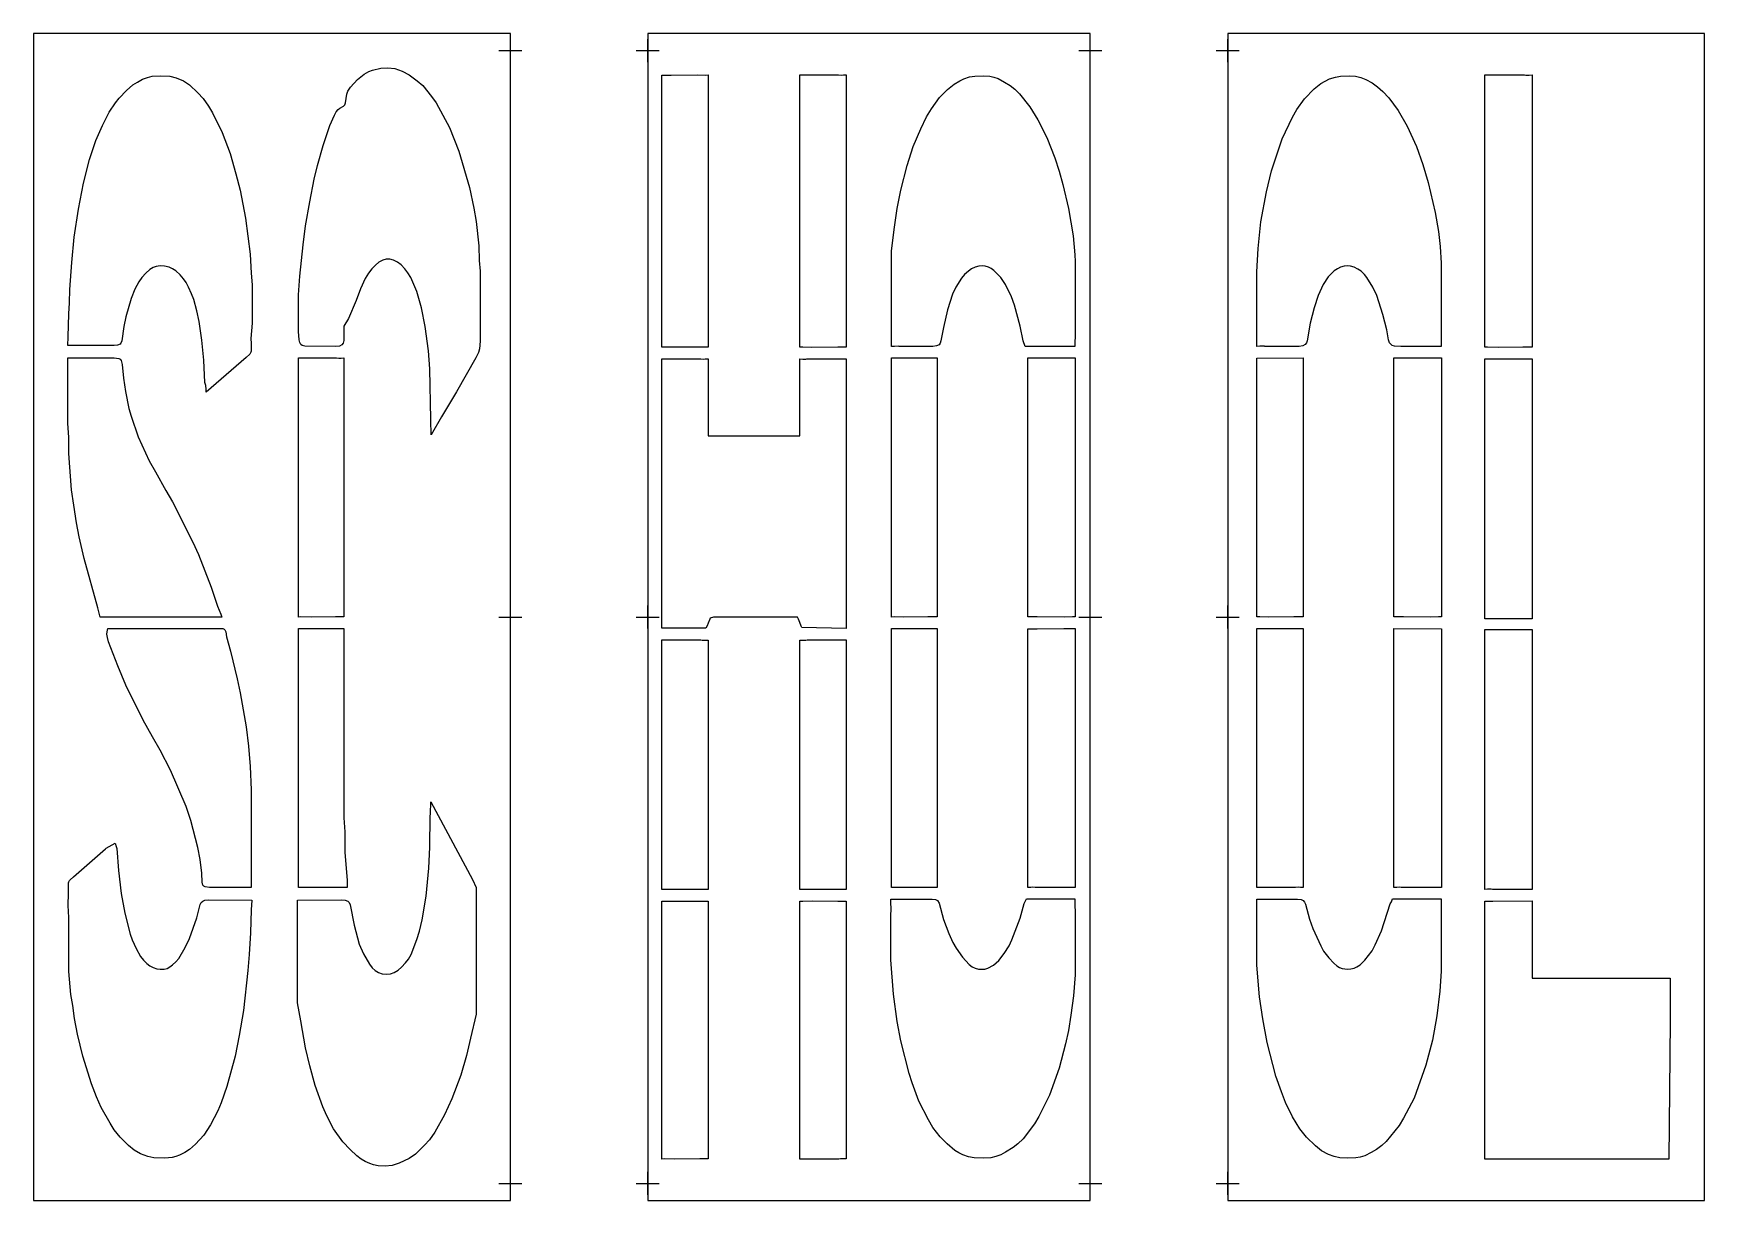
# Model space of a CAD drawing. Header units: inches. Extents: x 0 to 146, y 0 to 102.
import ezdxf

# ---------------------------------------------------------------- set-up
doc = ezdxf.new("R2010")
doc.units = ezdxf.units.IN
doc.header["$MEASUREMENT"] = 0
doc.layers.add('CUT', color=1, linetype='Continuous')
doc.layers.add('REG', color=5, linetype='Continuous')

msp = doc.modelspace()

# ---------------------------------------------------------------- linework, layer by layer
at = {"layer": 'CUT'}
for points in [[(3.57, 84.2), (3.94, 86.64), (4.37, 88.91), (4.91, 90.98), (5.46, 92.63), (6.03, 93.95), (6.63, 95.11), (7.16, 95.93), (7.5, 96.33), (8.14, 97.01), (8.69, 97.51), (9.08, 97.75), (9.54, 97.99), (9.98, 98.15), (10.37, 98.25), (11.06, 98.29), (11.92, 98.26), (12.48, 98.12), (13.11, 97.85), (13.64, 97.5), (14.36, 96.82), (14.82, 96.31), (15.29, 95.65), (15.64, 95.05), (16.48, 93.33), (17.18, 91.5), (17.69, 89.74), (18.05, 88.29), (18.52, 85.86), (18.94, 82.72), (19.02, 81.05), (19.11, 80.03), (19.11, 76.67), (18.99, 75.33), (19.02, 74.91), (19.02, 74.22), (19, 74.14), (18.98, 74.08), (18.95, 74.03), (18.91, 73.97), (18.59, 73.69), (15.1, 70.66), (15.09, 70.91), (15.05, 71.22), (14.98, 71.48), (14.89, 73.44), (14.72, 75.2), (14.48, 76.81), (14.27, 77.76), (14.01, 78.75), (13.82, 79.24), (13.56, 79.82), (13.34, 80.23), (13.11, 80.56), (12.81, 80.9), (12.43, 81.25), (12.16, 81.44), (11.85, 81.58), (11.46, 81.66), (11.06, 81.68), (10.73, 81.63), (10.47, 81.53), (10.18, 81.36), (9.83, 81.05), (9.48, 80.67), (9.2, 80.3), (8.85, 79.64), (8.53, 78.83), (8.08, 77.23), (7.9, 76.39), (7.72, 75.12), (7.65, 74.94), (7.57, 74.85), (7.36, 74.76), (7.04, 74.73), (3, 74.74), (3.04, 75.47), (3.09, 77.5), (3.16, 78.46), (3.18, 79.61), (3.35, 81.98)], [(34.24, 76.39), (33.91, 78.02), (33.51, 79.46), (32.96, 80.67), (32.72, 81.07), (32.44, 81.44), (32.12, 81.77), (31.8, 82.01), (31.45, 82.18), (31.14, 82.26), (30.81, 82.26), (30.54, 82.19), (30.19, 82.01), (29.88, 81.76), (29.56, 81.43), (29.28, 81.06), (28.99, 80.57), (28.59, 79.69), (28.21, 78.66), (27.52, 77.09), (27.13, 76.42), (27.11, 75.16), (27.05, 74.92), (26.95, 74.78), (26.74, 74.68), (26.42, 74.65), (23.71, 74.66), (23.48, 74.72), (23.35, 74.82), (23.27, 74.98), (23.21, 75.23), (23.16, 75.96), (23.17, 79.15), (23.27, 80.79), (23.56, 83.52), (23.78, 85.18), (24.14, 87.28), (24.53, 89.25), (24.82, 90.47), (25.3, 92.2), (25.91, 93.95), (26.3, 94.85), (26.46, 95.15), (26.62, 95.35), (26.77, 95.47), (27.1, 95.63), (27.21, 95.76), (27.27, 95.93), (27.37, 96.69), (27.48, 96.95), (27.7, 97.29), (28.32, 97.97), (28.91, 98.43), (29.31, 98.66), (29.62, 98.8), (30.34, 98.96), (30.95, 99), (31.58, 98.92), (32.23, 98.69), (32.84, 98.38), (33.54, 97.87), (34.01, 97.44), (34.78, 96.5), (35.19, 95.93), (36.35, 93.79), (37.18, 91.7), (38.1, 88.52), (38.48, 86.72), (38.68, 85.56), (38.92, 83.43), (38.95, 82.16), (39.02, 81.21), (39.02, 75.11), (38.98, 74.43), (38.88, 74.11), (38.64, 73.64), (36.95, 70.67), (35.66, 68.49), (34.76, 66.93), (34.73, 68.19), (34.72, 68.27), (34.64, 72.68), (34.52, 74.26)], [(55.56, 74.57), (55.34, 74.59), (55.15, 74.58), (54.9, 74.57), (54.9, 98.36), (55.72, 98.36), (58, 98.38), (58.74, 98.36), (58.95, 98.37), (58.95, 74.57)], [(71.02, 74.58), (70.27, 74.58), (67.96, 74.56), (67.21, 74.58), (66.97, 74.57), (66.97, 98.37), (70.35, 98.37), (70.58, 98.36), (70.77, 98.37), (71.02, 98.37)], [(76.34, 90.47), (76.87, 92.13), (77.52, 93.67), (78.04, 94.7), (78.45, 95.4), (79.17, 96.39), (79.85, 97.1), (80.44, 97.56), (80.93, 97.86), (81.3, 98.04), (81.79, 98.2), (82.24, 98.27), (82.99, 98.29), (83.57, 98.26), (83.9, 98.19), (84.28, 98.05), (84.84, 97.75), (85.33, 97.44), (85.74, 97.12), (86.16, 96.72), (87.06, 95.58), (87.76, 94.45), (88.53, 92.89), (89.24, 91.12), (89.61, 89.96), (89.93, 88.8), (90.43, 86.69), (90.83, 84.3), (90.99, 82.65), (91.01, 82.08), (91.01, 75.4), (90.99, 75.13), (91, 74.65), (86.65, 74.65), (86.47, 75.12), (86.21, 76.42), (85.71, 78.26), (85.45, 78.97), (84.94, 80.05), (84.53, 80.68), (83.92, 81.29), (83.69, 81.45), (83.43, 81.57), (83.16, 81.65), (82.88, 81.69), (82.6, 81.67), (82.28, 81.58), (81.97, 81.43), (81.69, 81.23), (81.35, 80.92), (81.08, 80.62), (80.59, 79.83), (80.3, 79.21), (79.85, 77.83), (79.5, 76.31), (79.29, 75.12), (79.23, 74.93), (79.12, 74.79), (78.91, 74.69), (78.59, 74.65), (75.64, 74.65), (75.61, 74.66), (75.23, 74.65), (74.98, 74.65), (74.98, 82.99), (75.23, 85.07), (75.47, 86.71), (75.78, 88.29)], [(109.11, 92.8), (110.01, 94.69), (110.37, 95.35), (111.05, 96.29), (111.9, 97.15), (112.49, 97.62), (113.25, 98.02), (113.75, 98.19), (114.2, 98.27), (114.95, 98.29), (115.52, 98.25), (115.97, 98.14), (116.4, 97.98), (116.95, 97.67), (117.43, 97.34), (117.9, 96.92), (118.42, 96.37), (119.25, 95.25), (120.02, 93.89), (120.84, 92.11), (121.4, 90.53), (121.86, 88.98), (122.46, 86.36), (122.76, 84.68), (122.91, 83.38), (123, 81.91), (123, 74.65), (119.47, 74.65), (118.91, 74.67), (118.72, 74.73), (118.61, 74.81), (118.49, 74.96), (118.4, 75.21), (118.24, 76.11), (117.9, 77.45), (117.36, 79.1), (117.02, 79.83), (116.5, 80.67), (116.28, 80.94), (115.99, 81.21), (115.71, 81.41), (115.4, 81.56), (115.08, 81.66), (114.8, 81.69), (114.52, 81.66), (114.2, 81.57), (113.94, 81.44), (113.65, 81.25), (113.4, 81.02), (113.13, 80.72), (112.68, 80.05), (112.24, 79.11), (111.89, 78.02), (111.55, 76.68), (111.28, 75.14), (111.22, 74.95), (111.11, 74.8), (110.91, 74.69), (110.59, 74.65), (107.58, 74.65), (107.55, 74.66), (107.15, 74.66), (106.89, 74.65), (106.89, 81.15), (106.99, 83.2), (107.25, 85.54), (107.74, 88.17), (108.17, 89.99)], [(130.12, 74.58), (128.02, 74.56), (127.05, 74.57), (126.8, 74.57), (126.8, 98.37), (130.27, 98.37), (130.38, 98.36), (130.69, 98.36), (130.94, 98.37), (130.94, 74.58)], [(7.67, 73.42), (7.76, 73.08), (7.88, 71.88), (8.05, 70.72), (8.35, 69.22), (8.54, 68.56), (9.14, 66.74), (10.12, 64.64), (10.67, 63.69), (11.56, 62.06), (12.15, 61.07), (13.92, 57.55), (14.41, 56.45), (15.53, 53.6), (16.09, 51.96), (16.38, 51.24), (16.47, 51), (5.83, 51), (5.64, 51.81), (4.42, 56.11), (4, 58), (3.77, 59.24), (3.52, 60.77), (3.34, 62.1), (3.1, 65.28), (3.08, 66.72), (3, 67.91), (3, 67.91), (3, 73.62), (3.01, 73.65), (7.06, 73.64), (7.47, 73.58), (7.59, 73.52)], [(27.13, 51.02), (26.38, 51.02), (24.26, 51), (23.37, 51.01), (23.16, 51), (23.16, 73.64), (26.48, 73.64), (26.67, 73.63), (26.88, 73.63), (27.13, 73.64)], [(58.95, 66.82), (66.97, 66.82), (66.97, 73.55), (67.21, 73.54), (67.47, 73.54), (67.56, 73.56), (70.1, 73.56), (70.31, 73.56), (71.02, 73.57), (71.02, 50), (67.14, 50.09), (67.09, 50.19), (66.96, 50.52), (66.83, 50.8), (66.76, 51), (66.55, 50.99), (66.08, 51), (60.05, 51), (59.42, 50.99), (59.14, 50.9), (59.09, 50.8), (58.95, 50.45), (58.85, 50.22), (58.76, 50.01), (54.9, 50.01), (54.9, 73.56), (58.31, 73.56), (58.5, 73.54), (58.7, 73.55), (58.95, 73.56)], [(76.02, 51), (75.23, 51.01), (74.98, 51), (74.98, 73.64), (78.95, 73.64), (78.95, 51.02), (78.13, 51.02)], [(86.88, 51.02), (86.88, 73.64), (91.01, 73.64), (91.01, 51.01), (90.77, 51.01), (90.08, 51), (87.7, 51.02)], [(107.14, 51.01), (106.89, 51.01), (106.89, 73.63), (110.94, 73.64), (110.94, 51.02), (110.12, 51.02), (107.9, 51)], [(118.87, 51.02), (118.87, 73.64), (123.01, 73.64), (123.01, 51.01), (122.76, 51.02), (122.03, 51), (119.69, 51.02)], [(130.94, 73.55), (130.94, 50.85), (130.12, 50.85), (127.86, 50.83), (127.05, 50.85), (126.8, 50.84), (126.8, 73.56), (127.68, 73.55), (130.27, 73.56), (130.38, 73.55), (130.69, 73.55)], [(18.93, 37.94), (19.03, 35.89), (19.02, 27.36), (15.37, 27.36), (15.01, 27.41), (14.9, 27.47), (14.81, 27.56), (14.74, 27.83), (14.71, 28.62), (14.57, 29.81), (14.37, 30.85), (13.74, 33.23), (13.34, 34.44), (11.97, 37.61), (11.08, 39.37), (10.4, 40.52), (9.6, 41.99), (8.07, 45.03), (7.37, 46.74), (6.57, 48.83), (6.46, 49.22), (6.42, 49.49), (6.43, 49.69), (6.5, 50), (16.48, 50), (16.55, 49.99), (16.6, 49.98), (16.66, 49.95), (16.7, 49.91), (16.73, 49.88), (16.76, 49.83), (16.8, 49.7), (16.88, 49.28), (17.23, 48.01), (17.81, 45.61), (18.07, 44.37), (18.58, 41.39), (18.79, 39.7)], [(27.13, 33.46), (27.21, 32.22), (27.22, 30.42), (27.42, 28), (27.4, 27.68), (27.41, 27.36), (23.16, 27.36), (23.16, 50), (23.41, 49.99), (24.04, 50), (26.38, 49.99), (27.12, 49.99), (27.12, 49.25), (27.13, 48.97)], [(78.95, 27.37), (78.7, 27.37), (78.43, 27.37), (78.3, 27.36), (75.76, 27.36), (74.98, 27.36), (74.98, 50), (75.23, 49.99), (76.09, 50), (78.2, 49.99), (78.95, 49.99)], [(91.01, 50), (91.01, 27.36), (87.52, 27.36), (87.33, 27.38), (87.13, 27.37), (86.88, 27.36), (86.88, 49.98), (87.69, 49.98), (90.02, 50), (90.77, 49.99)], [(110.94, 27.36), (110.69, 27.37), (110.52, 27.38), (110.27, 27.36), (107.73, 27.37), (106.89, 27.36), (106.89, 50), (107.14, 49.99), (107.96, 50), (110.12, 49.99), (110.94, 49.99)], [(119.12, 27.37), (118.87, 27.36), (118.87, 49.99), (123.01, 49.98), (123.01, 27.36), (119.51, 27.36), (119.33, 27.38)], [(130.08, 27.2), (127.47, 27.19), (127.35, 27.21), (127.05, 27.21), (126.8, 27.2), (126.8, 49.9), (127.65, 49.9), (129.72, 49.92), (130.69, 49.91), (130.94, 49.91), (130.94, 27.2)], [(58.95, 27.2), (58.2, 27.2), (55.86, 27.19), (55.15, 27.2), (54.9, 27.19), (54.9, 49), (58.31, 49), (58.42, 48.99), (58.7, 48.99), (58.95, 48.99)], [(71.02, 49), (71.02, 27.19), (70.77, 27.2), (70.06, 27.19), (67.72, 27.2), (66.97, 27.2), (66.97, 48.99), (67.22, 48.99), (67.49, 48.99), (67.61, 49), (70.23, 49)], [(28.01, 24.07), (28.47, 22.41), (28.83, 21.55), (29.36, 20.66), (29.61, 20.35), (29.87, 20.12), (30.15, 19.94), (30.47, 19.83), (30.81, 19.79), (31.2, 19.83), (31.52, 19.93), (31.87, 20.13), (32.17, 20.39), (32.52, 20.77), (32.76, 21.1), (32.99, 21.5), (33.51, 22.82), (33.72, 23.54), (33.96, 24.54), (34.3, 26.6), (34.54, 29.06), (34.63, 30.88), (34.65, 33.59), (34.7, 33.81), (34.73, 34.85), (38.35, 28.06), (38.68, 27.37), (38.68, 16.28), (38.2, 14.19), (37.84, 12.68), (37.33, 10.97), (36.56, 8.9), (35.91, 7.48), (35.07, 5.97), (34.6, 5.31), (34.17, 4.84), (33.38, 4.07), (32.82, 3.67), (31.94, 3.27), (31.34, 3.07), (30.72, 3), (30.11, 3.05), (29.72, 3.13), (29.39, 3.24), (28.97, 3.43), (28.62, 3.63), (28.26, 3.91), (27.66, 4.46), (27.02, 5.13), (26.23, 6.27), (25.64, 7.4), (25.29, 8.2), (24.61, 10.05), (24.14, 11.78), (23.76, 13.35), (23.36, 15.72), (23.08, 17.28), (23.08, 26.25), (26.92, 26.27), (27.25, 26.24), (27.47, 26.17), (27.59, 26.04), (27.66, 25.86)], [(6.3, 30.75), (6.36, 30.8), (7.15, 31.23), (7.23, 30.94), (7.28, 30.76), (7.42, 28.85), (7.67, 26.84), (7.98, 25.11), (8.46, 23.27), (8.64, 22.78), (8.97, 22.04), (9.36, 21.33), (9.61, 21.02), (9.9, 20.73), (10.17, 20.52), (10.47, 20.36), (10.79, 20.25), (11.07, 20.21), (11.41, 20.23), (11.68, 20.29), (11.93, 20.42), (12.15, 20.59), (12.44, 20.87), (12.7, 21.17), (13.26, 22.12), (13.65, 22.9), (14.28, 24.71), (14.58, 25.87), (14.67, 26.04), (14.8, 26.17), (14.98, 26.24), (15.3, 26.27), (19.08, 26.26), (19.02, 25.41), (18.96, 23.39), (18.84, 21.51), (18.74, 20.1), (18.36, 16.6), (17.99, 14.43), (17.63, 12.62), (16.9, 9.96), (16.39, 8.54), (16.1, 7.84), (15.46, 6.61), (14.88, 5.73), (14.15, 4.92), (13.63, 4.46), (13.24, 4.21), (12.77, 3.98), (12.45, 3.85), (12.12, 3.76), (11.49, 3.71), (10.51, 3.73), (10.01, 3.84), (9.36, 4.1), (8.81, 4.42), (8.31, 4.81), (7.57, 5.54), (7.06, 6.17), (6.7, 6.76), (5.93, 8.13), (5.51, 9.07), (5.06, 10.19), (4.31, 12.61), (3.85, 14.55), (3.59, 15.9), (3.44, 17.04), (3.27, 18.01), (3.09, 20.03), (3.08, 24.73), (3.03, 25.8), (3.07, 26.88), (3.06, 27.68), (3.07, 27.77), (3.1, 27.87), (3.15, 27.96), (3.21, 28.04), (3.51, 28.3)], [(78.98, 26.23), (79.13, 26), (79.52, 24.57), (79.99, 23.33), (80.33, 22.56), (80.61, 22.06), (81.16, 21.26), (81.76, 20.63), (82.03, 20.43), (82.29, 20.31), (82.56, 20.23), (82.84, 20.21), (83.12, 20.23), (83.39, 20.3), (83.89, 20.56), (84.36, 20.98), (84.81, 21.58), (85.24, 22.27), (85.49, 22.79), (86.21, 24.69), (86.56, 25.96), (86.65, 26.14), (86.75, 26.36), (91, 26.36), (91, 26.11), (90.99, 25.87), (91.01, 25.14), (91.01, 19.74), (90.87, 17.88), (90.65, 16.2), (90.42, 14.87), (90.17, 13.7), (89.61, 11.57), (88.77, 9.22), (87.84, 7.36), (87.45, 6.71), (86.47, 5.41), (86.02, 4.96), (85.61, 4.65), (84.93, 4.22), (84.52, 4), (84.09, 3.84), (83.64, 3.74), (83, 3.71), (82.2, 3.73), (81.69, 3.83), (81.2, 4), (80.84, 4.18), (80.49, 4.39), (79.83, 4.95), (79.22, 5.57), (78.59, 6.4), (78.21, 7.05), (77.36, 8.7), (76.77, 10.28), (76.5, 11.11), (75.78, 13.96), (75.46, 15.65), (75.14, 18.04), (74.9, 21.04), (74.9, 24.93), (74.93, 25.43), (74.92, 26.1), (74.91, 26.35), (75.16, 26.35), (75.59, 26.35), (75.62, 26.35), (78.51, 26.35), (78.82, 26.31)], [(110.76, 26.31), (110.93, 26.23), (111.05, 26.09), (111.13, 25.91), (111.49, 24.59), (111.77, 23.77), (112.47, 22.25), (112.72, 21.8), (113.18, 21.21), (113.62, 20.75), (113.88, 20.52), (114.12, 20.37), (114.33, 20.28), (114.82, 20.21), (115.1, 20.24), (115.38, 20.31), (115.63, 20.42), (115.92, 20.61), (116.32, 21.01), (116.96, 21.84), (117.24, 22.34), (117.79, 23.56), (118.55, 25.94), (118.64, 26.12), (118.73, 26.36), (123, 26.36), (122.99, 25.92), (123, 25.63), (123, 20.06), (122.89, 18.3), (122.62, 16.16), (122.23, 14.02), (121.65, 11.83), (120.62, 8.94), (119.71, 7.19), (119.32, 6.55), (118.18, 5.15), (117.8, 4.8), (117.34, 4.45), (116.89, 4.19), (116.31, 3.92), (115.93, 3.8), (115.53, 3.73), (114.78, 3.71), (114.15, 3.74), (113.64, 3.84), (113.15, 4.02), (112.55, 4.35), (112.01, 4.79), (111.22, 5.55), (110.65, 6.28), (110.01, 7.32), (109.4, 8.57), (109.03, 9.49), (108.55, 10.86), (107.78, 13.81), (107.4, 15.88), (107.13, 17.81), (106.9, 20.58), (106.89, 26.35), (107.14, 26.35), (107.57, 26.35), (107.61, 26.35), (110.45, 26.35)], [(58.95, 26.18), (58.95, 3.64), (58.21, 3.64), (55.97, 3.62), (55.15, 3.64), (54.9, 3.63), (54.9, 26.18), (58.3, 26.18), (58.5, 26.17), (58.7, 26.18)], [(70.77, 3.64), (70.5, 3.64), (70.37, 3.63), (67.82, 3.63), (66.97, 3.63), (66.97, 26.18), (67.21, 26.18), (68.03, 26.19), (70.27, 26.17), (71.02, 26.17), (71.02, 3.64)], [(143.01, 19.44), (143, 19.19), (143, 15.68), (142.88, 3.62), (126.8, 3.62), (126.8, 26.17), (127.05, 26.17), (127.26, 26.16), (127.5, 26.18), (130.94, 26.19), (130.94, 19.44)]]:
    msp.add_lwpolyline(points, close=True, dxfattribs=at)
at = {"layer": 'REG'}
for points in [[(0, 0), (41.67, 0), (41.67, 102), (0, 102)], [(53.67, 0), (92.34, 0), (92.34, 102), (53.67, 102)], [(104.34, 0), (146.01, 0), (146.01, 102), (104.34, 102)]]:
    msp.add_lwpolyline(points, close=True, dxfattribs=at)
for points in [[(41.67, 99.5), (41.67, 101.5)], [(53.67, 99.5), (53.67, 101.5)], [(92.34, 99.5), (92.34, 101.5)], [(104.34, 99.5), (104.34, 101.5)], [(40.67, 100.5), (42.67, 100.5)], [(52.67, 100.5), (54.67, 100.5)], [(91.34, 100.5), (93.34, 100.5)], [(103.34, 100.5), (105.34, 100.5)], [(41.67, 50), (41.67, 52)], [(53.67, 50), (53.67, 52)], [(92.34, 50), (92.34, 52)], [(104.34, 50), (104.34, 52)], [(40.67, 51), (42.67, 51)], [(52.67, 51), (54.67, 51)], [(91.34, 51), (93.34, 51)], [(103.34, 51), (105.34, 51)], [(40.67, 1.5), (42.67, 1.5)], [(41.67, 0.5), (41.67, 2.5)], [(52.67, 1.5), (54.67, 1.5)], [(53.67, 0.5), (53.67, 2.5)], [(91.34, 1.5), (93.34, 1.5)], [(92.34, 0.5), (92.34, 2.5)], [(103.34, 1.5), (105.34, 1.5)], [(104.34, 0.5), (104.34, 2.5)]]:
    msp.add_lwpolyline(points, dxfattribs=at)

doc.saveas('drawing.dxf')
